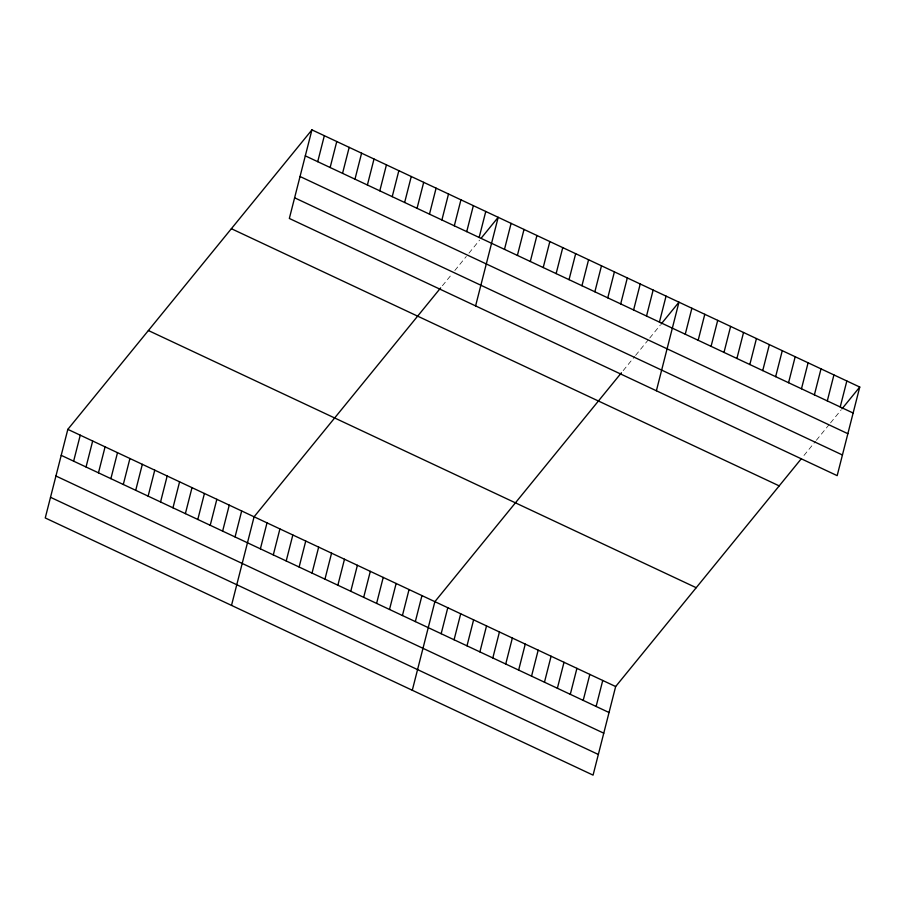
<?xml version="1.0" encoding="UTF-8"?>
<svg xmlns="http://www.w3.org/2000/svg" width="905" height="905" viewBox="0 0 905 905"><rect width="100%" height="100%" fill="white"/><g stroke="black" fill="none" stroke-linecap="round" stroke-linejoin="round"><path stroke-width="0.68" stroke-dasharray="4.53 3.39" d="M442.421 285.731L452.161 273.785M454.819 270.527L466.324 256.409M468.971 253.151L479.593 240.119M623.206 370.598L634.71 356.48M635.593 355.394L647.991 340.19M649.756 338.018L660.379 324.986M803.979 455.464L815.496 441.346M816.378 440.26L828.765 425.056M830.541 422.884L841.164 409.852"/><path stroke-width="1.36" d="M311.931 129.868L289.34 218.467L837.17 475.645L859.75 387.046L311.931 129.868L67.83 429.355L45.25 517.954L593.069 775.133L615.66 686.533L801.332 458.722M73.633 461.177L80.251 435.192M86.043 467.003L92.672 441.018M98.464 472.829L105.082 446.844M110.885 478.655L117.503 452.681M123.295 484.492L129.924 458.507M135.716 490.318L142.334 464.333M148.126 496.144L154.755 470.17M160.547 501.981L167.176 475.996M172.968 507.807L179.586 481.822M185.378 513.633L192.007 487.648M197.799 519.47L204.428 493.485M210.22 525.296L216.838 499.311M222.63 531.122L229.259 505.137M317.723 161.678L324.341 135.693M235.051 536.948L241.68 510.974M330.144 167.504L336.762 141.531M231.51 605.4L254.09 516.8L440.656 287.903M342.554 173.341L349.183 147.357M260.38 548.849L267.009 522.864M354.975 179.167L361.593 153.183M367.396 184.993L374.014 159.02M273.299 554.901L279.917 528.927M379.806 190.831L386.435 164.846M286.206 560.964L292.835 534.991M392.227 196.657L398.845 170.672M299.125 567.028L305.743 541.043M404.648 202.482L411.266 176.498M312.033 573.091L318.662 547.106M417.058 208.308L423.687 182.335M324.952 579.155L331.569 553.17M429.479 214.146L436.097 188.161M337.859 585.218L344.488 559.233M441.9 219.972L448.518 193.987M350.778 591.282L357.396 565.297M454.31 225.798L460.939 199.824M363.686 597.334L370.315 571.36M466.731 231.635L473.349 205.65M376.604 603.397L383.222 577.424M479.152 237.461L485.77 211.476M389.512 609.461L396.13 583.476M475.6 305.901L498.191 217.302L481.37 237.947M402.431 615.524L409.049 589.54M504.481 249.35L511.099 223.365M415.338 621.588L421.956 595.603M517.389 255.414L524.018 229.429M412.295 690.266L434.875 601.667L621.43 372.769M530.307 261.477L536.925 235.492M441.165 633.715L447.783 607.73M543.215 267.541L549.844 241.556M454.072 639.778L460.702 613.794M556.134 273.604L562.752 247.619M466.991 645.831L473.609 619.857M569.041 279.656L575.671 253.683M479.899 651.894L486.528 625.921M581.96 285.72L588.578 259.746M492.818 657.958L499.436 631.973M594.868 291.783L601.486 265.799M505.725 664.021L512.354 638.036M607.775 297.847L614.405 271.862M518.644 670.085L525.262 644.1M620.694 303.91L627.312 277.926M531.552 676.148L538.181 650.163M633.602 309.974L640.231 283.989M544.471 682.212L551.088 656.227M646.521 316.037L653.139 290.053M557.378 688.264L564.007 662.29M659.428 322.101L666.057 296.116M570.297 694.327L576.915 668.354M656.385 390.768L678.965 302.18L661.261 323.9M583.205 700.391L589.834 674.406M685.255 334.216L691.884 308.232M596.124 706.454L602.741 680.47M698.174 340.28L704.791 314.295M711.081 346.344L717.71 320.359M724 352.407L730.618 326.422M736.908 358.471L743.537 332.486M749.826 364.534L756.444 338.549M762.734 370.586L769.363 344.613M775.653 376.65L782.271 350.676M788.56 382.713L795.19 356.728M801.479 388.777L808.097 362.792M814.387 394.84L821.016 368.855M827.306 400.904L833.924 374.919M840.213 406.967L846.842 380.982M842.046 408.766L859.75 387.046M305.302 155.852L853.132 413.031M300.041 176.509L847.861 433.687M294.611 197.799L842.431 454.977M231.375 228.705L779.194 485.872M148.386 330.529L696.205 587.707M67.83 429.355L615.66 686.533M61.212 455.339L609.031 712.518M55.94 476.007L603.771 733.186M50.522 497.298L598.341 754.465"/></g></svg>
